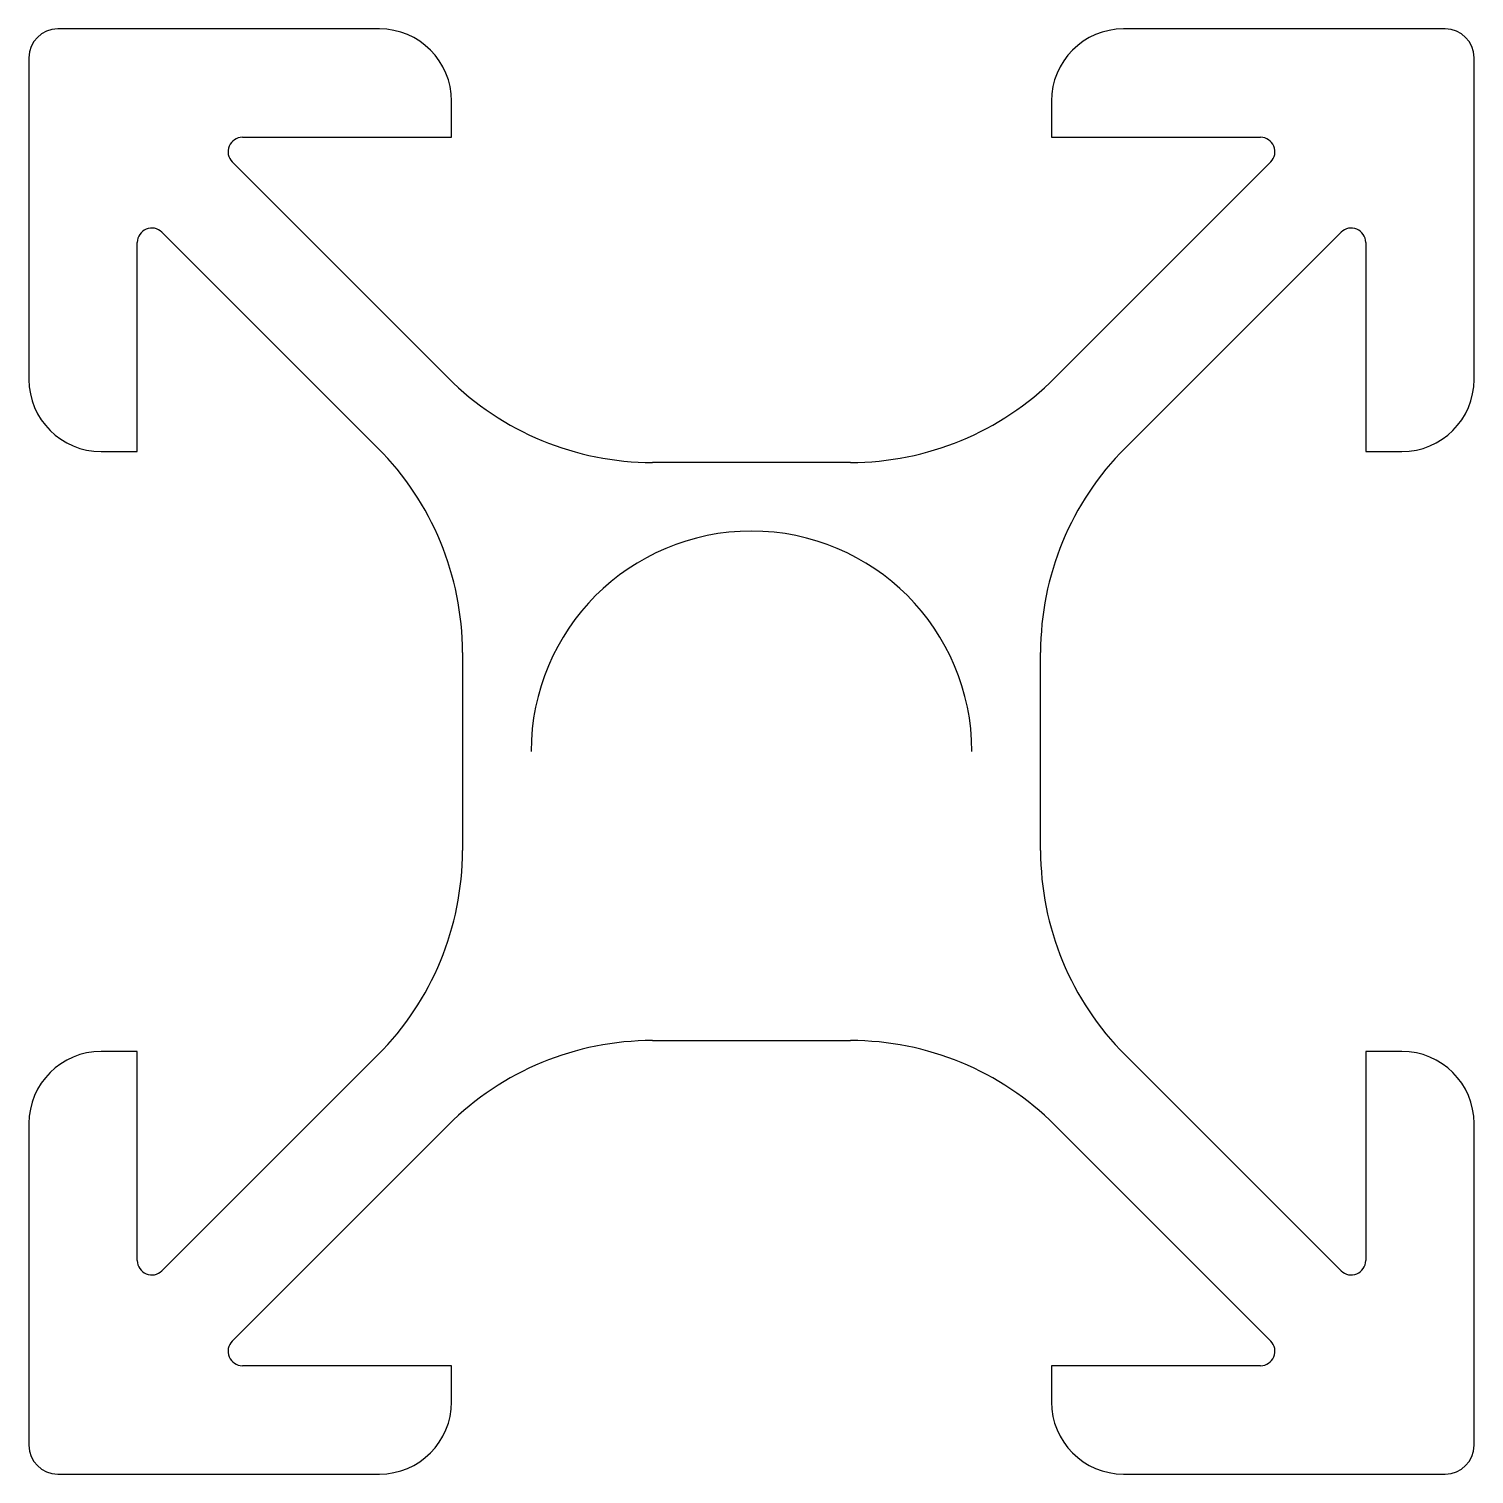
# Model space of a CAD drawing. Header units: inches. Extents: x 30560 to 31347, y 16455 to 17243.
import ezdxf

# ---------------------------------------------------------------- set-up
doc = ezdxf.new("R2010")
doc.units = ezdxf.units.IN
doc.header["$MEASUREMENT"] = 0

msp = doc.modelspace()

# ---------------------------------------------------------------- linework, layer by layer
at = {"color": 7, "linetype": 'Continuous', "lineweight": 25}
for p, q in [((30750.72, 17242.57), (30575.52, 17242.57)), ((31331.43, 17242.57), (31156.23, 17242.57)), ((30559.78, 17226.83), (30559.78, 17051.63)), ((31347.18, 17051.63), (31347.18, 17226.83)), ((30790.09, 17183.52), (30790.09, 17203.2)), ((31116.86, 17203.2), (31116.86, 17183.52)), ((30676.14, 17183.52), (30790.09, 17183.52)), ((31116.86, 17183.52), (31230.81, 17183.52)), ((30788.17, 17052.48), (30670.57, 17170.08)), ((31236.38, 17170.08), (31118.78, 17052.48)), ((30618.83, 17012.26), (30618.83, 17126.21)), ((30632.27, 17131.78), (30749.87, 17014.18)), ((31157.08, 17014.18), (31274.68, 17131.78)), ((31288.12, 17126.21), (31288.12, 17012.26)), ((30599.15, 17012.26), (30618.83, 17012.26)), ((31288.12, 17012.26), (31307.81, 17012.26)), ((31007.43, 17006.35), (30899.53, 17006.35)), ((30796, 16902.82), (30796, 16794.92)), ((31110.96, 16794.92), (31110.96, 16902.82)), ((30618.83, 16685.49), (30599.15, 16685.49)), ((30618.83, 16571.54), (30618.83, 16685.49)), ((30899.53, 16691.39), (31007.43, 16691.39)), ((31288.12, 16685.49), (31288.12, 16571.54)), ((31307.81, 16685.49), (31288.12, 16685.49)), ((30749.87, 16683.57), (30632.27, 16565.97)), ((31274.68, 16565.97), (31157.08, 16683.57)), ((30559.78, 16646.12), (30559.78, 16470.92)), ((31347.18, 16470.92), (31347.18, 16646.12)), ((30670.57, 16527.67), (30788.17, 16645.27)), ((31118.78, 16645.27), (31236.38, 16527.67)), ((30790.09, 16514.23), (30676.14, 16514.23)), ((30790.09, 16494.54), (30790.09, 16514.23)), ((31116.86, 16514.23), (31116.86, 16494.54)), ((31230.81, 16514.23), (31116.86, 16514.23)), ((30575.52, 16455.17), (30750.72, 16455.17)), ((31156.23, 16455.17), (31331.43, 16455.17))]:
    msp.add_line(p, q, dxfattribs=at)
for centre, radius, start, end in [((30575.52, 17226.83), 15.75, 90, 180), ((30750.72, 17203.2), 39.37, 0, 90), ((31156.23, 17203.2), 39.37, 90, 180), ((31331.43, 17226.83), 15.75, 0, 90), ((30676.14, 17175.65), 7.87, 90, 225), ((31230.81, 17175.65), 7.87, 315, 90), ((30626.71, 17126.21), 7.87, 45, 180), ((31280.25, 17126.21), 7.87, 0, 135), ((30599.15, 17051.63), 39.37, 180, 270), ((30899.53, 17163.83), 157.48, 225, 270), ((31007.43, 17163.83), 157.48, 270, 315), ((31307.81, 17051.63), 39.37, 270, 0), ((30638.52, 16902.82), 157.48, 0, 45), ((31268.44, 16902.82), 157.48, 135, 180), ((30953.48, 16848.87), 120.08, 360, 180), ((30638.52, 16794.92), 157.48, 315, 360), ((31268.44, 16794.92), 157.48, 180, 225), ((30599.15, 16646.12), 39.37, 90, 180), ((30899.53, 16533.91), 157.48, 90, 135), ((31007.43, 16533.91), 157.48, 45, 90), ((31307.81, 16646.12), 39.37, 0, 90), ((30626.71, 16571.54), 7.87, 180, 315), ((31280.25, 16571.54), 7.87, 225, 0), ((30676.14, 16522.1), 7.87, 135, 270), ((31230.81, 16522.1), 7.87, 270, 45), ((30750.72, 16494.54), 39.37, 270, 360), ((31156.23, 16494.54), 39.37, 180, 270), ((30575.52, 16470.92), 15.75, 180, 270), ((31331.43, 16470.92), 15.75, 270, 360)]:
    msp.add_arc(centre, radius, start, end, dxfattribs=at)

doc.saveas('drawing.dxf')
